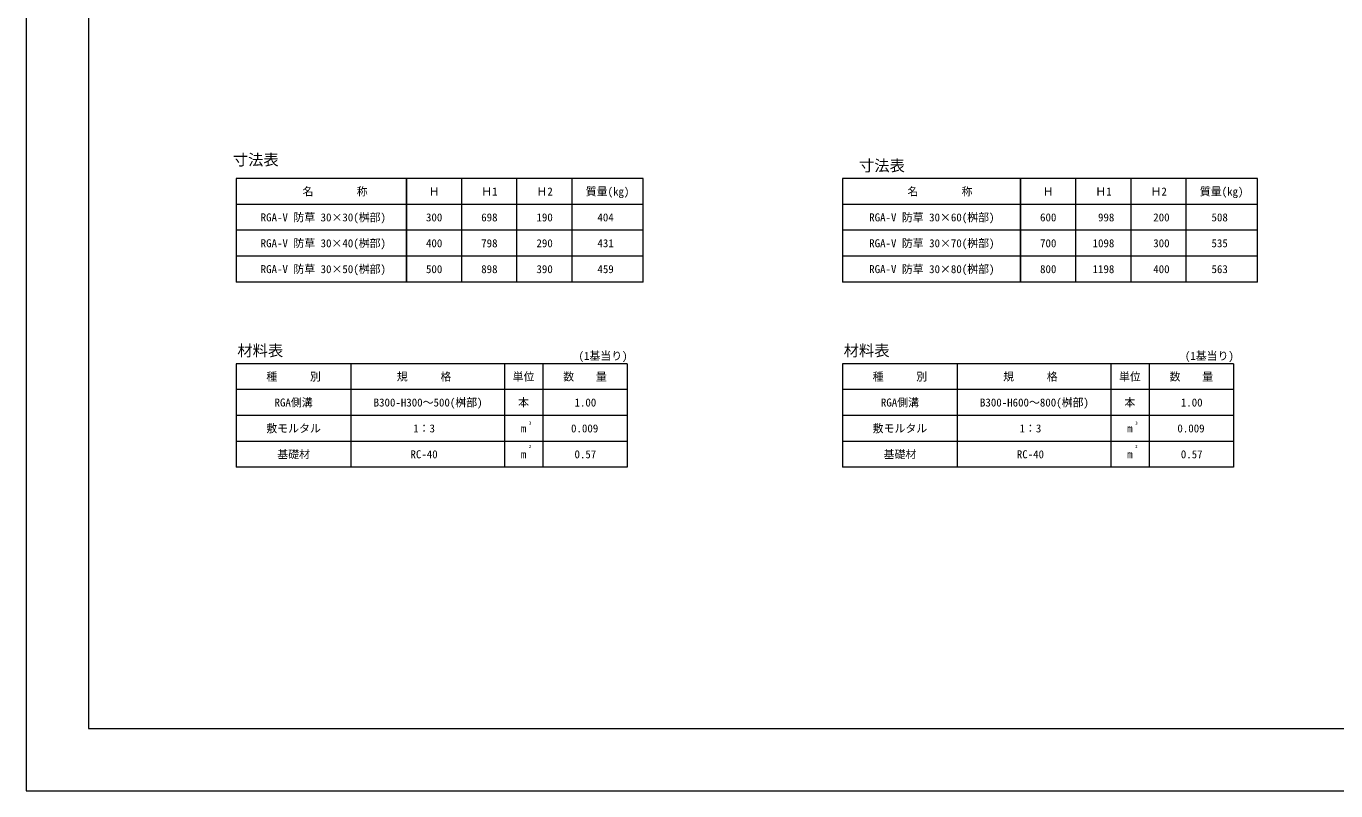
# Model space of a CAD drawing. Units: millimetres at full size, sheet at 1:20; details may follow other scales. Extents: x 0 to 8400, y 0 to 5940.
# Drawn here: x 0 to 4200, y 0 to 2454 of the extents above; entities that cross this region are included whole.
import ezdxf
from ezdxf.enums import TextEntityAlignment as Align

# ---------------------------------------------------------------- set-up
doc = ezdxf.new("R2010")
doc.units = ezdxf.units.MM
doc.header["$LTSCALE"] = 20
doc.layers.add('TEXT(細線）', color=1, linetype='Continuous', lineweight=13)
doc.layers.add('構造物-寸法', color=7, linetype='Continuous', lineweight=9)
doc.styles.add('ＭＳ ゴシック', font='')
doc.styles.get('ＭＳ ゴシック').set_extended_font_data('MS Gothic')

msp = doc.modelspace()

# ---------------------------------------------------------------- linework, layer by layer
at = {"layer": 'TEXT(細線）'}
for p, q in [((1751.18, 1964.6), (673.9, 1964.6)), ((673.9, 1964.6), (673.9, 1632.48)), ((1219.78, 1632.48), (1219.78, 1964.6)), ((1219.78, 1964.6), (1219.78, 1632.48)), ((1396.91, 1632.48), (1396.91, 1964.6)), ((1574.04, 1632.48), (1574.04, 1964.6)), ((1979.18, 1964.6), (1751.18, 1964.6)), ((1751.18, 1632.48), (1751.18, 1964.6)), ((1979.18, 1632.48), (1979.18, 1964.6)), ((3720.56, 1964.6), (2618.46, 1964.6)), ((2618.46, 1964.6), (2618.46, 1632.48)), ((3189.16, 1632.48), (3189.16, 1964.6)), ((3189.16, 1964.6), (3189.16, 1632.48)), ((3366.29, 1632.48), (3366.29, 1964.6)), ((3543.42, 1632.48), (3543.42, 1964.6)), ((3948.56, 1964.6), (3720.56, 1964.6)), ((3720.56, 1632.48), (3720.56, 1964.6)), ((3948.56, 1632.48), (3948.56, 1964.6)), ((1751.18, 1881.57), (673.9, 1881.57)), ((1979.18, 1881.57), (1751.18, 1881.57)), ((3720.56, 1881.57), (2618.46, 1881.57)), ((3948.56, 1881.57), (3720.56, 1881.57)), ((1751.18, 1798.54), (673.9, 1798.54)), ((1979.18, 1798.54), (1751.18, 1798.54)), ((3720.56, 1798.54), (2618.46, 1798.54)), ((3948.56, 1798.54), (3720.56, 1798.54)), ((1751.18, 1715.51), (673.9, 1715.51)), ((1979.18, 1715.51), (1751.18, 1715.51)), ((3720.56, 1715.51), (2618.46, 1715.51)), ((3948.56, 1715.51), (3720.56, 1715.51)), ((1751.18, 1632.48), (673.9, 1632.48)), ((1979.18, 1632.48), (1751.18, 1632.48)), ((3720.56, 1632.48), (2618.46, 1632.48)), ((3948.56, 1632.48), (3720.56, 1632.48)), ((673.9, 1370.52), (673.9, 1038.4)), ((1927.62, 1370.52), (673.9, 1370.52)), ((1041.36, 1370.52), (1041.36, 1038.4)), ((1533.44, 1370.52), (1533.44, 1038.4)), ((1656.68, 1370.52), (1656.68, 1038.4)), ((1927.62, 1370.52), (1927.62, 1038.4)), ((2618.46, 1370.52), (2618.46, 1038.4)), ((3872.18, 1370.52), (2618.46, 1370.52)), ((2985.92, 1370.52), (2985.92, 1038.4)), ((3478, 1370.52), (3478, 1038.4)), ((3601.24, 1370.52), (3601.24, 1038.4)), ((3872.18, 1370.52), (3872.18, 1038.4)), ((1927.62, 1287.49), (673.9, 1287.49)), ((3872.18, 1287.49), (2618.46, 1287.49)), ((1927.62, 1204.46), (673.9, 1204.46)), ((3872.18, 1204.46), (2618.46, 1204.46)), ((1927.62, 1121.43), (673.9, 1121.43)), ((3872.18, 1121.43), (2618.46, 1121.43)), ((1927.62, 1038.4), (673.9, 1038.4)), ((3872.18, 1038.4), (2618.46, 1038.4))]:
    msp.add_line(p, q, dxfattribs=at)
at = {"layer": '構造物-寸法', "color": 2}
msp.add_lwpolyline([(0, 5940), (0, 0), (8400, 0), (8400, 5940)], close=True, dxfattribs=at)
at = {"layer": '構造物-寸法'}
msp.add_lwpolyline([(200, 5740), (200, 200), (8200, 200), (8200, 5740)], close=True, dxfattribs=at)

# ---------------------------------------------------------------- texts
at = {"layer": 'TEXT(細線）', "style": 'ＭＳ ゴシック'}
for s, p in [('寸法表', (662.72, 1996.26)), ('寸法表', (2670.95, 1977.3)), ('材料表', (677.38, 1383.98)), ('材料表', (2621.94, 1383.98))]:
    msp.add_text(s, height=35.92, dxfattribs=at).set_placement(p, align=Align.BOTTOM_LEFT)
for s, height, p in [('名\u3000\u3000\u3000\u3000称', 25.48, (990.59, 1923.08)), ('Ｈ', 25.66, (1308.35, 1923.08)), ('Ｈ1', 25.66, (1485.48, 1923.08)), ('Ｈ2', 25.66, (1662.61, 1923.08)), ('質量(kg)', 25.66, (1864.49, 1923.08)), ('名\u3000\u3000\u3000\u3000称', 25.48, (2930.43, 1923.08)), ('Ｈ', 25.66, (3277.73, 1923.08)), ('Ｈ1', 25.66, (3454.86, 1923.08)), ('Ｈ2', 25.66, (3631.99, 1923.08)), ('質量(kg)', 25.66, (3833.87, 1923.08)), ('RGA-V 防草 30×30(桝部)', 25.66, (952.93, 1840.05)), ('300', 25.66, (1308.35, 1840.05)), ('698', 25.66, (1485.48, 1840.05)), ('190', 25.66, (1662.61, 1840.05)), ('404', 25.66, (1858.14, 1840.05)), ('RGA-V 防草 30×60(桝部)', 25.66, (2904.46, 1840.05)), ('600', 25.66, (3277.73, 1840.05)), (' 998', 25.66, (3454.86, 1840.05)), (' 200', 25.66, (3631.99, 1840.05)), ('508', 25.66, (3827.52, 1840.05)), ('RGA-V 防草 30×40(桝部)', 25.66, (952.93, 1757.02)), ('400', 25.66, (1308.35, 1757.02)), ('798', 25.66, (1485.48, 1757.02)), ('290', 25.66, (1662.61, 1757.02)), ('431', 25.66, (1858.14, 1757.02)), ('RGA-V 防草 30×70(桝部)', 25.66, (2904.46, 1757.02)), ('700', 25.66, (3277.73, 1757.02)), ('1098', 25.66, (3454.86, 1757.02)), (' 300', 25.66, (3631.99, 1757.02)), ('535', 25.66, (3827.52, 1757.02)), ('RGA-V 防草 30×50(桝部)', 25.66, (952.93, 1673.99)), ('500', 25.66, (1308.35, 1673.99)), ('898', 25.66, (1485.48, 1673.99)), ('390', 25.66, (1662.61, 1673.99)), ('459', 25.66, (1858.14, 1673.99)), ('RGA-V 防草 30×80(桝部)', 25.66, (2904.46, 1673.99)), ('800', 25.66, (3277.73, 1673.99)), ('1198', 25.66, (3454.86, 1673.99)), (' 400', 25.66, (3631.99, 1673.99)), ('563', 25.66, (3827.52, 1673.99)), ('種\u3000\u3000\u3000別', 25.66, (857.63, 1329.01)), ('規\u3000\u3000\u3000格', 25.66, (1276.02, 1329.01)), ('単位', 25.66, (1595.06, 1329.01)), ('数    量', 25.66, (1792.15, 1329.01)), ('種\u3000\u3000\u3000別', 25.66, (2802.19, 1329.01)), ('規\u3000\u3000\u3000格', 25.66, (3220.58, 1329.01)), ('単位', 25.66, (3539.62, 1329.01)), ('数    量', 25.66, (3736.71, 1329.01)), ('RGA側溝', 25.66, (857.63, 1245.98)), ('B300-H300～500(桝部)', 25.66, (1288.96, 1245.98)), ('本', 25.66, (1595.06, 1245.98)), ('RGA側溝', 25.66, (2802.19, 1245.98)), ('B300-H600～800(桝部)', 25.66, (3233.52, 1245.98)), ('本', 25.66, (3539.62, 1245.98)), ('1.00 ', 25.66, (1802.06, 1245.98)), ('1.00 ', 25.66, (3746.62, 1245.98)), ('敷モルタル', 25.66, (857.63, 1162.95)), ('3', 10.26, (1615.97, 1180.09)), ('敷モルタル', 25.66, (2802.19, 1162.95)), ('3', 10.26, (3560.53, 1180.09)), ('1：3', 25.66, (1276.02, 1162.95)), ('m', 25.66, (1595.06, 1162.95)), ('0.009', 25.66, (1790.99, 1162.95)), ('1：3', 25.66, (3220.58, 1162.95)), ('m', 25.66, (3539.62, 1162.95)), ('0.009', 25.66, (3735.55, 1162.95)), ('基礎材', 25.66, (857.63, 1079.91)), ('RC-40', 25.66, (1276.02, 1079.91)), ('2', 10.26, (1615.97, 1104.76)), ('0.57 ', 25.66, (1802.06, 1079.91)), ('基礎材', 25.66, (2802.19, 1079.91)), ('RC-40', 25.66, (3220.58, 1079.91)), ('2', 10.26, (3560.53, 1104.76)), ('0.57 ', 25.66, (3746.62, 1079.91)), ('m', 25.66, (1595.06, 1079.91)), ('m', 25.66, (3539.62, 1079.91))]:
    msp.add_text(s, height=height, dxfattribs=at).set_placement(p, align=Align.MIDDLE_CENTER)
for p in [(1928.78, 1375.06), (3873.34, 1375.06)]:
    msp.add_text('(1基当り)', height=25.66, dxfattribs=at).set_placement(p, align=Align.BOTTOM_RIGHT)

doc.saveas('drawing.dxf')
